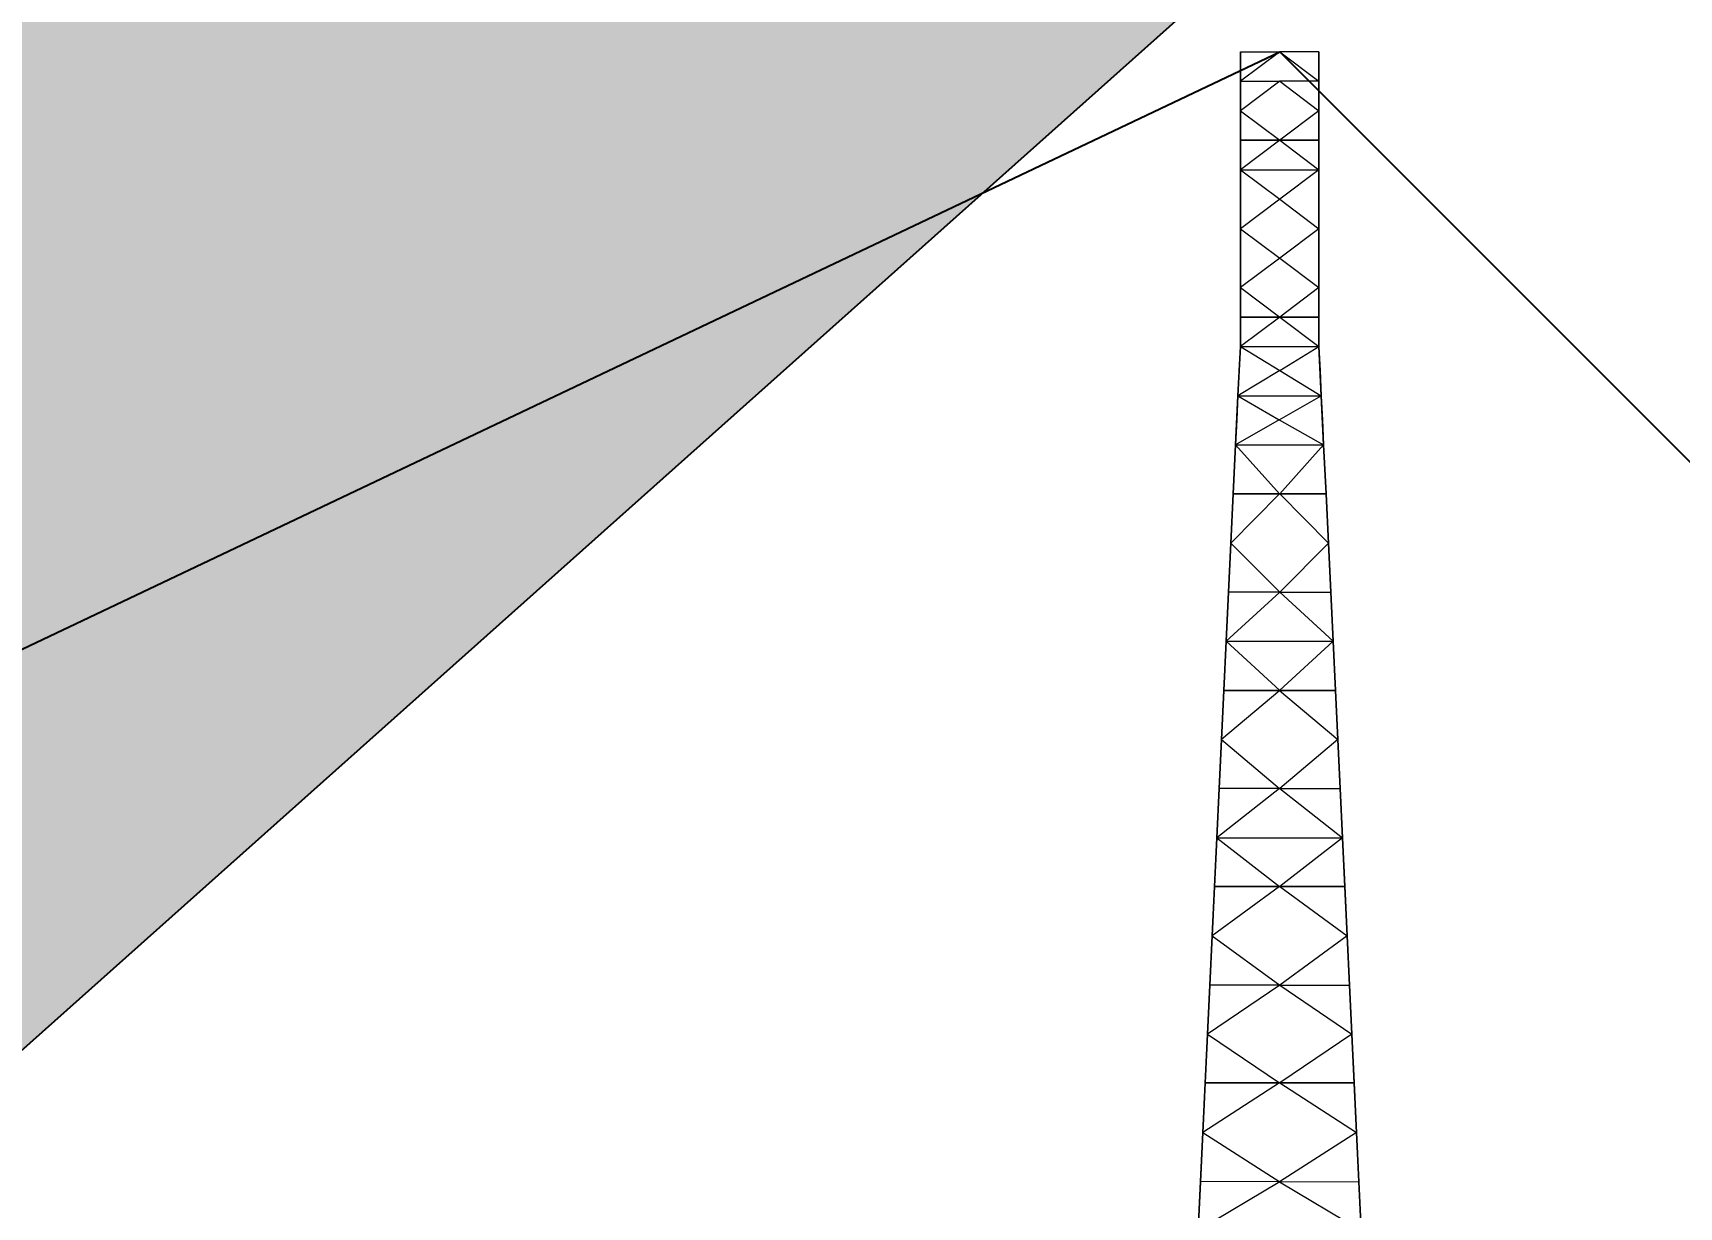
# Model space of a CAD drawing. Header units: millimetres. Extents: x 674 to 5889, y -153 to 3954.
# Drawn here: x 3334.95 to 3378.36, y 698 to 728.97 of the extents above; entities that cross this region are included whole.
import ezdxf

# ---------------------------------------------------------------- set-up
doc = ezdxf.new("R2010")
doc.units = ezdxf.units.MM
doc.layers.add('Dimensions', color=7, linetype='Continuous')
doc.layers.add('Ropes', color=3, linetype='Continuous')
doc.layers.add('Effective Aperture Area', color=2, linetype='Continuous', transparency=0.75)
doc.layers.add('Effective Aperture2', color=2, linetype='Continuous', transparency=0.9)
doc.layers.add('Towers', color=1, linetype='Continuous', lineweight=0)
doc.styles.get("Standard").update_dxf_attribs({"font": 'arial.ttf'})
doc.dimstyles.new('ISO-25', dxfattribs={"dimtxt": 2.5, "dimasz": 2.5, "dimexe": 1.25, "dimexo": 0.625, "dimtad": 1, "dimtxsty": 'Standard', "dimcen": 2.5, "dimadec": 0, "dimazin": 0, "dimtfac": 1, "dimtmove": 0, "dimatfit": 3, "dimfxl": 1, "dimarcsym": 0})

# ---------------------------------------------------------------- blocks, each defined once
blk = doc.blocks.new('_ArchTick')
at = {"color": 0, "linetype": 'ByBlock', "const_width": 0.15}
blk.add_lwpolyline([(-0.5, -0.5), (0.5, 0.5)], dxfattribs=at)
blk = doc.blocks.new('*D60')
at = {"color": 0, "lineweight": -2, "transparency": 16777216}
blk.add_line((2829.274, -144.563), (2959.274, -144.563), dxfattribs=at)
at = {"layer": 'Defpoints', "color": 0, "transparency": 16777216}
for p in [(5528.478, 3774.077), (5768.478, 3774.077), (5768.478, 3752.482), (2829.274, -118.354), (2959.274, -118.354), (2959.274, -144.563)]:
    blk.add_point(p, dxfattribs=at)
at = {"layer": 'Dimensions', "color": 0, "lineweight": -2, "transparency": 16777216}
blk.add_line((5528.478, 3752.482), (5768.478, 3752.482), dxfattribs=at)
at = {"color": 0, "lineweight": -2, "transparency": 16777216, "xscale": 15, "yscale": 15, "zscale": 15, "rotation": 180}
blk.add_blockref('_ArchTick', (2829.274, -144.563), dxfattribs=at)
at = {"color": 0, "lineweight": -2, "transparency": 16777216, "xscale": 15, "yscale": 15, "zscale": 15}
blk.add_blockref('_ArchTick', (2959.274, -144.563), dxfattribs=at)
at = {"layer": 'Dimensions', "color": 0, "lineweight": -2, "transparency": 16777216, "xscale": 2.5, "yscale": 2.5, "zscale": 2.5, "rotation": 180}
blk.add_blockref('_ArchTick', (5528.478, 3752.482), dxfattribs=at)
at = {"layer": 'Dimensions', "color": 0, "lineweight": -2, "transparency": 16777216, "xscale": 2.5, "yscale": 2.5, "zscale": 2.5}
blk.add_blockref('_ArchTick', (5768.478, 3752.482), dxfattribs=at)
at = {"color": 0, "transparency": 16777216, "insert": (2894.274, -136.274), "char_height": 15, "attachment_point": 5}
blk.add_mtext('130', dxfattribs=at)
at = {"layer": 'Dimensions', "color": 0, "transparency": 16777216, "insert": (5648.478, 3755.404), "char_height": 4.5, "attachment_point": 5}
blk.add_mtext('240m', dxfattribs=at)
blk = doc.blocks.new('*D58')
at = {"color": 0, "lineweight": -2, "transparency": 16777216}
blk.add_line((2393.626, -144.563), (2483.626, -144.563), dxfattribs=at)
at = {"layer": 'Defpoints', "color": 0, "transparency": 16777216}
for p in [(5603.478, 3819.077), (5583.397, 3774.077), (5603.478, 3774.077), (2393.626, -80.976), (2483.626, -80.976), (2483.626, -144.563)]:
    blk.add_point(p, dxfattribs=at)
at = {"layer": 'Dimensions', "color": 0, "lineweight": -2, "transparency": 16777216}
blk.add_line((5583.397, 3819.077), (5583.397, 3774.077), dxfattribs=at)
at = {"color": 0, "lineweight": -2, "transparency": 16777216, "xscale": 15, "yscale": 15, "zscale": 15, "rotation": 180}
blk.add_blockref('_ArchTick', (2393.626, -144.563), dxfattribs=at)
at = {"color": 0, "lineweight": -2, "transparency": 16777216, "xscale": 15, "yscale": 15, "zscale": 15}
blk.add_blockref('_ArchTick', (2483.626, -144.563), dxfattribs=at)
at = {"layer": 'Dimensions', "color": 0, "lineweight": -2, "transparency": 16777216, "xscale": 2.5, "yscale": 2.5, "zscale": 2.5}
for p, rotation in [((5583.397, 3819.077), 90), ((5583.397, 3774.077), 270)]:
    blk.add_blockref('_ArchTick', p, dxfattribs=dict(at, rotation=rotation))
at = {"color": 0, "transparency": 16777216, "insert": (2438.626, -136.279), "char_height": 15, "attachment_point": 5}
blk.add_mtext('90', dxfattribs=at)
at = {"layer": 'Dimensions', "color": 0, "transparency": 16777216, "insert": (5580.484, 3796.577), "char_height": 4.5, "attachment_point": 5, "rotation": 90}
blk.add_mtext('45m', dxfattribs=at)
blk = doc.blocks.new('*D62')
at = {"color": 0, "lineweight": -2, "transparency": 16777216}
blk.add_line((2577.797, -35.976), (2577.797, -85.976), dxfattribs=at)
at = {"layer": 'Defpoints', "color": 0, "transparency": 16777216}
for p in [(5529.806, 3893.742), (5528.478, 3889.077), (5643.378, 3856.377), (2597.989, -35.976), (2577.797, -85.976), (2597.989, -85.976)]:
    blk.add_point(p, dxfattribs=at)
at = {"layer": 'Dimensions', "color": 0, "lineweight": -2, "transparency": 16777216}
blk.add_line((5644.706, 3861.042), (5529.806, 3893.742), dxfattribs=at)
at = {"color": 0, "lineweight": -2, "transparency": 16777216, "xscale": 15, "yscale": 15, "zscale": 15}
for p, rotation in [((2577.797, -35.976), 90), ((2577.797, -85.976), 270)]:
    blk.add_blockref('_ArchTick', p, dxfattribs=dict(at, rotation=rotation))
at = {"layer": 'Dimensions', "color": 0, "lineweight": -2, "transparency": 16777216, "xscale": 2.5, "yscale": 2.5, "zscale": 2.5}
for p, rotation in [((5529.806, 3893.742), 164.113896019455), ((5644.706, 3861.042), 344.113896019455)]:
    blk.add_blockref('_ArchTick', p, dxfattribs=dict(at, rotation=rotation))
at = {"color": 0, "transparency": 16777216, "insert": (2569.514, -60.976), "char_height": 15, "attachment_point": 5, "rotation": 90}
blk.add_mtext('50', dxfattribs=at)
at = {"layer": 'Dimensions', "color": 0, "transparency": 16777216, "insert": (5588.056, 3880.203), "char_height": 4.5, "attachment_point": 5, "rotation": 344.1139}
blk.add_mtext('119.5m', dxfattribs=at)
blk = doc.blocks.new('*D63')
at = {"color": 0, "lineweight": -2, "transparency": 16777216}
blk.add_line((2809.512, -31.439), (2809.512, -86.439), dxfattribs=at)
at = {"layer": 'Defpoints', "color": 0, "transparency": 16777216}
for p in [(5643.378, 3866.577), (5527.736, 3834.542), (5528.478, 3832.07), (2829.274, -31.439), (2809.512, -86.439), (2829.274, -86.439)]:
    blk.add_point(p, dxfattribs=at)
at = {"layer": 'Dimensions', "color": 0, "lineweight": -2, "transparency": 16777216}
blk.add_line((5642.636, 3869.049), (5527.736, 3834.542), dxfattribs=at)
at = {"color": 0, "lineweight": -2, "transparency": 16777216, "xscale": 15, "yscale": 15, "zscale": 15}
for p, rotation in [((2809.512, -31.439), 90), ((2809.512, -86.439), 270)]:
    blk.add_blockref('_ArchTick', p, dxfattribs=dict(at, rotation=rotation))
at = {"layer": 'Dimensions', "color": 0, "lineweight": -2, "transparency": 16777216, "xscale": 2.5, "yscale": 2.5, "zscale": 2.5}
for p, rotation in [((5642.636, 3869.049), 16.71614301521846), ((5527.736, 3834.542), 196.7161430152185)]:
    blk.add_blockref('_ArchTick', p, dxfattribs=dict(at, rotation=rotation))
at = {"color": 0, "transparency": 16777216, "insert": (2801.259, -58.939), "char_height": 15, "attachment_point": 5, "rotation": 90}
blk.add_mtext('55', dxfattribs=at)
at = {"layer": 'Dimensions', "color": 0, "transparency": 16777216, "insert": (5584.345, 3854.594), "char_height": 4.5, "attachment_point": 5, "rotation": 16.7161}
blk.add_mtext('120m', dxfattribs=at)
blk = doc.blocks.new('*D59')
at = {"color": 0, "lineweight": -2, "transparency": 16777216}
blk.add_line((2597.989, -144.563), (2697.989, -144.563), dxfattribs=at)
at = {"layer": 'Defpoints', "color": 0, "transparency": 16777216}
for p in [(5623.478, 3781.175), (5673.478, 3781.175), (5673.478, 3764.268), (2597.989, -85.976), (2697.989, -85.976), (2697.989, -144.563)]:
    blk.add_point(p, dxfattribs=at)
at = {"layer": 'Dimensions', "color": 0, "lineweight": -2, "transparency": 16777216}
blk.add_line((5623.478, 3764.268), (5673.478, 3764.268), dxfattribs=at)
at = {"color": 0, "lineweight": -2, "transparency": 16777216, "xscale": 15, "yscale": 15, "zscale": 15, "rotation": 180}
blk.add_blockref('_ArchTick', (2597.989, -144.563), dxfattribs=at)
at = {"color": 0, "lineweight": -2, "transparency": 16777216, "xscale": 15, "yscale": 15, "zscale": 15}
blk.add_blockref('_ArchTick', (2697.989, -144.563), dxfattribs=at)
at = {"layer": 'Dimensions', "color": 0, "lineweight": -2, "transparency": 16777216, "xscale": 2.5, "yscale": 2.5, "zscale": 2.5, "rotation": 180}
blk.add_blockref('_ArchTick', (5623.478, 3764.268), dxfattribs=at)
at = {"layer": 'Dimensions', "color": 0, "lineweight": -2, "transparency": 16777216, "xscale": 2.5, "yscale": 2.5, "zscale": 2.5}
blk.add_blockref('_ArchTick', (5673.478, 3764.268), dxfattribs=at)
at = {"color": 0, "transparency": 16777216, "insert": (2647.989, -136.279), "char_height": 15, "attachment_point": 5}
blk.add_mtext('100', dxfattribs=at)
at = {"layer": 'Dimensions', "color": 0, "transparency": 16777216, "insert": (5648.478, 3767.191), "char_height": 4.5, "attachment_point": 5}
blk.add_mtext('50m', dxfattribs=at)
blk = doc.blocks.new('*D66')
at = {"color": 0, "lineweight": -2, "transparency": 16777216}
blk.add_line((3325.223, 34.024), (3325.223, -80.976), dxfattribs=at)
at = {"layer": 'Defpoints', "color": 0, "transparency": 16777216}
for p in [(5653.578, 3874.37), (5643.378, 3866.577), (5653.578, 3866.577), (3346.627, 34.024), (3325.223, -80.976), (3346.627, -80.976)]:
    blk.add_point(p, dxfattribs=at)
at = {"layer": 'Dimensions', "color": 0, "lineweight": -2, "transparency": 16777216}
for p, q in [((5643.378, 3874.37), (5653.578, 3874.37)), ((5653.578, 3874.37), (5673.71, 3874.37))]:
    blk.add_line(p, q, dxfattribs=at)
at = {"color": 0, "lineweight": -2, "transparency": 16777216, "xscale": 5, "yscale": 5, "zscale": 5}
for p, rotation in [((3325.223, 34.024), 90), ((3325.223, -80.976), 270)]:
    blk.add_blockref('_ArchTick', p, dxfattribs=dict(at, rotation=rotation))
at = {"layer": 'Dimensions', "color": 0, "lineweight": -2, "transparency": 16777216, "xscale": 2.5, "yscale": 2.5, "zscale": 2.5, "rotation": 180}
blk.add_blockref('_ArchTick', (5643.378, 3874.37), dxfattribs=at)
at = {"layer": 'Dimensions', "color": 0, "lineweight": -2, "transparency": 16777216, "xscale": 2.5, "yscale": 2.5, "zscale": 2.5}
blk.add_blockref('_ArchTick', (5653.578, 3874.37), dxfattribs=at)
at = {"color": 0, "transparency": 16777216, "insert": (3316.939, -23.476), "char_height": 15, "attachment_point": 5, "rotation": 90}
blk.add_mtext('115', dxfattribs=at)
at = {"layer": 'Dimensions', "color": 0, "transparency": 16777216, "insert": (5664.894, 3877.293), "char_height": 4.5, "attachment_point": 5}
blk.add_mtext('10.2m', dxfattribs=at)
blk = doc.blocks.new('*D61')
at = {"color": 0, "lineweight": -2, "transparency": 16777216}
blk.add_line((2373.545, -35.976), (2373.545, -80.976), dxfattribs=at)
at = {"layer": 'Defpoints', "color": 0, "transparency": 16777216}
for p in [(5648.478, 3856.377), (5645.288, 3779.077), (5648.478, 3779.077), (2393.626, -35.976), (2373.545, -80.976), (2393.626, -80.976)]:
    blk.add_point(p, dxfattribs=at)
at = {"layer": 'Dimensions', "color": 0, "lineweight": -2, "transparency": 16777216}
blk.add_line((5645.288, 3856.377), (5645.288, 3779.077), dxfattribs=at)
at = {"color": 0, "lineweight": -2, "transparency": 16777216, "xscale": 15, "yscale": 15, "zscale": 15}
for p, rotation in [((2373.545, -35.976), 90), ((2373.545, -80.976), 270)]:
    blk.add_blockref('_ArchTick', p, dxfattribs=dict(at, rotation=rotation))
at = {"layer": 'Dimensions', "color": 0, "lineweight": -2, "transparency": 16777216, "xscale": 2.5, "yscale": 2.5, "zscale": 2.5}
for p, rotation in [((5645.288, 3856.377), 90), ((5645.288, 3779.077), 270)]:
    blk.add_blockref('_ArchTick', p, dxfattribs=dict(at, rotation=rotation))
at = {"color": 0, "transparency": 16777216, "insert": (2365.292, -58.476), "char_height": 15, "attachment_point": 5, "rotation": 90}
blk.add_mtext('45', dxfattribs=at)
at = {"layer": 'Dimensions', "color": 0, "transparency": 16777216, "insert": (5642.364, 3817.906), "char_height": 4.5, "attachment_point": 5, "rotation": 90}
blk.add_mtext('77.3m', dxfattribs=at)

msp = doc.modelspace()

# ---------------------------------------------------------------- hatches: boundary and pattern name
at = {"layer": 'Effective Aperture2'}
h = msp.add_hatch(color=256, dxfattribs=at)
h.dxf.hatch_style = 1
h.paths.add_polyline_path([(3281.93, 688.556), (3275.319, 695.168), (3261.76, 698.229), (3242.221, 694.325), (3208.072, 656.064, 0.08392), (3243.427, 620.708)])
h.paths.add_polyline_path([(3282.531, 702.38), (3261.76, 698.229), (3275.319, 695.168)], flags=17)
h.paths.add_polyline_path([(3248.399, 701.246), (3242.221, 694.325), (3261.76, 698.229)])
h.paths.add_polyline_path([(3359.999, 724.753), (3372.776, 736.157), (3323.52, 785.412), (3248.399, 701.246), (3261.76, 698.229), (3282.531, 702.38), (3289.744, 695.168), (3294.607, 693.692)])
h.paths.add_polyline_path([(3359.999, 724.753), (3294.607, 693.692), (3317.434, 686.762)])
h.paths.add_polyline_path([(3289.744, 695.168), (3282.531, 687.955), (3294.607, 693.692)])
h.paths.add_polyline_path([(3317.434, 686.762), (3294.607, 693.692), (3282.531, 687.955), (3281.93, 688.556), (3243.427, 620.708)])

# ---------------------------------------------------------------- linework, layer by layer
at = {"layer": 'Effective Aperture Area'}
msp.add_line((3243.427, 620.708), (3372.776, 736.157), dxfattribs=at)
at = {"layer": 'Ropes'}
for p, q in [((3282.531, 687.955), (3367.826, 728.47)), ((3367.826, 728.47), (3482.826, 613.47))]:
    msp.add_line(p, q, dxfattribs=at)
at = {"layer": 'Towers'}
for p, q in [((3367.826, 728.47), (3366.789, 727.693)), ((3366.789, 728.47), (3367.826, 728.47)), ((3367.826, 728.47), (3366.789, 727.693)), ((3366.789, 728.47), (3367.826, 728.47)), ((3366.789, 728.47), (3366.789, 727.693)), ((3366.789, 727.693), (3366.789, 728.47)), ((3366.789, 728.47), (3366.789, 727.693)), ((3366.789, 727.693), (3366.789, 728.47)), ((3367.826, 728.47), (3368.862, 727.693)), ((3368.862, 728.47), (3367.826, 728.47)), ((3367.826, 728.47), (3368.862, 727.693)), ((3368.862, 728.47), (3367.826, 728.47)), ((3368.862, 728.47), (3368.862, 727.693)), ((3368.862, 727.693), (3368.862, 728.47)), ((3368.862, 728.47), (3368.862, 727.693)), ((3368.862, 727.693), (3368.862, 728.47)), ((3367.826, 727.693), (3366.789, 726.916)), ((3366.789, 727.693), (3367.826, 727.693)), ((3367.826, 727.693), (3366.789, 726.916)), ((3366.789, 727.693), (3367.826, 727.693)), ((3366.789, 727.693), (3366.789, 726.916)), ((3366.789, 726.916), (3366.789, 727.693)), ((3366.789, 727.693), (3366.789, 726.916)), ((3366.789, 726.916), (3366.789, 727.693)), ((3367.826, 727.693), (3368.862, 726.916)), ((3368.862, 727.693), (3367.826, 727.693)), ((3367.826, 727.693), (3368.862, 726.916)), ((3368.862, 727.693), (3367.826, 727.693)), ((3368.862, 727.693), (3368.862, 726.916)), ((3368.862, 726.916), (3368.862, 727.693)), ((3368.862, 727.693), (3368.862, 726.916)), ((3368.862, 726.916), (3368.862, 727.693)), ((3366.789, 726.916), (3367.826, 726.138)), ((3366.789, 726.916), (3367.826, 726.138)), ((3366.789, 726.916), (3366.789, 726.138)), ((3366.789, 726.138), (3366.789, 726.916)), ((3366.789, 726.916), (3366.789, 726.138)), ((3366.789, 726.138), (3366.789, 726.916)), ((3368.862, 726.916), (3367.826, 726.138)), ((3368.862, 726.916), (3367.826, 726.138)), ((3368.862, 726.916), (3368.862, 726.138)), ((3368.862, 726.138), (3368.862, 726.916)), ((3368.862, 726.916), (3368.862, 726.138)), ((3368.862, 726.138), (3368.862, 726.916)), ((3367.826, 726.138), (3366.789, 726.138)), ((3366.789, 726.138), (3367.826, 726.138)), ((3366.789, 726.138), (3367.826, 726.138)), ((3367.826, 726.138), (3366.789, 725.361)), ((3366.789, 726.138), (3367.826, 726.138)), ((3367.826, 726.138), (3366.789, 725.361)), ((3366.789, 726.138), (3366.789, 725.361)), ((3366.789, 725.361), (3366.789, 726.138)), ((3366.789, 726.138), (3366.789, 725.361)), ((3366.789, 725.361), (3366.789, 726.138)), ((3368.862, 726.138), (3367.826, 726.138)), ((3367.826, 726.138), (3368.862, 726.138)), ((3367.826, 726.138), (3368.862, 726.138)), ((3367.826, 726.138), (3368.862, 725.361)), ((3367.826, 726.138), (3368.862, 726.138)), ((3367.826, 726.138), (3368.862, 725.361)), ((3368.862, 726.138), (3368.862, 725.361)), ((3368.862, 725.361), (3368.862, 726.138)), ((3368.862, 726.138), (3368.862, 725.361)), ((3368.862, 725.361), (3368.862, 726.138)), ((3366.789, 725.361), (3368.862, 725.361)), ((3366.789, 725.361), (3367.826, 724.584)), ((3366.789, 725.361), (3368.862, 725.361)), ((3366.789, 725.361), (3367.826, 724.584)), ((3366.789, 725.361), (3366.789, 724.584)), ((3366.789, 723.806), (3366.789, 725.361)), ((3366.789, 725.361), (3366.789, 724.584)), ((3366.789, 723.806), (3366.789, 725.361)), ((3368.862, 725.361), (3367.826, 724.584)), ((3368.862, 725.361), (3367.826, 724.584)), ((3368.862, 725.361), (3368.862, 724.584)), ((3368.862, 723.806), (3368.862, 725.361)), ((3368.862, 725.361), (3368.862, 724.584)), ((3368.862, 723.806), (3368.862, 725.361)), ((3367.826, 724.584), (3366.789, 723.806)), ((3367.826, 724.584), (3366.789, 723.806)), ((3366.789, 724.584), (3366.789, 723.806)), ((3366.789, 724.584), (3366.789, 723.806)), ((3367.826, 724.584), (3368.862, 723.806)), ((3367.826, 724.584), (3368.862, 723.806)), ((3368.862, 724.584), (3368.862, 723.806)), ((3368.862, 724.584), (3368.862, 723.806)), ((3366.789, 723.806), (3367.826, 723.029)), ((3366.789, 723.806), (3367.826, 723.029)), ((3366.789, 723.806), (3366.789, 723.029)), ((3366.789, 722.252), (3366.789, 723.806)), ((3366.789, 723.806), (3366.789, 723.029)), ((3366.789, 722.252), (3366.789, 723.806)), ((3368.862, 723.806), (3367.826, 723.029)), ((3368.862, 723.806), (3367.826, 723.029)), ((3368.862, 723.806), (3368.862, 723.029)), ((3368.862, 722.252), (3368.862, 723.806)), ((3368.862, 723.806), (3368.862, 723.029)), ((3368.862, 722.252), (3368.862, 723.806)), ((3367.826, 723.029), (3366.789, 722.252)), ((3367.826, 723.029), (3366.789, 722.252)), ((3366.789, 723.029), (3366.789, 722.252)), ((3366.789, 723.029), (3366.789, 722.252)), ((3367.826, 723.029), (3368.862, 722.252)), ((3367.826, 723.029), (3368.862, 722.252)), ((3368.862, 723.029), (3368.862, 722.252)), ((3368.862, 723.029), (3368.862, 722.252)), ((3366.789, 722.252), (3367.826, 721.474)), ((3366.789, 722.252), (3367.826, 721.474)), ((3366.789, 722.252), (3366.789, 721.474)), ((3366.789, 721.474), (3366.789, 722.252)), ((3366.789, 722.252), (3366.789, 721.474)), ((3366.789, 721.474), (3366.789, 722.252)), ((3368.862, 722.252), (3367.826, 721.474)), ((3368.862, 722.252), (3367.826, 721.474)), ((3368.862, 722.252), (3368.862, 721.474)), ((3368.862, 721.474), (3368.862, 722.252)), ((3368.862, 722.252), (3368.862, 721.474)), ((3368.862, 721.474), (3368.862, 722.252)), ((3367.826, 721.474), (3366.789, 721.474)), ((3366.789, 721.474), (3367.826, 721.474)), ((3367.826, 721.474), (3366.789, 720.697)), ((3367.826, 721.474), (3366.789, 721.474)), ((3367.826, 721.474), (3366.789, 720.697)), ((3367.826, 721.474), (3366.789, 721.474)), ((3366.789, 721.474), (3366.789, 720.697)), ((3366.789, 720.697), (3366.789, 721.474)), ((3366.789, 721.474), (3366.789, 720.697)), ((3366.789, 720.697), (3366.789, 721.474)), ((3368.862, 721.474), (3367.826, 721.474)), ((3367.826, 721.474), (3368.862, 721.474)), ((3367.826, 721.474), (3368.862, 720.697)), ((3367.826, 721.474), (3368.862, 721.474)), ((3367.826, 721.474), (3368.862, 720.697)), ((3367.826, 721.474), (3368.862, 721.474)), ((3368.862, 721.474), (3368.862, 720.697)), ((3368.862, 720.697), (3368.862, 721.474)), ((3368.862, 721.474), (3368.862, 720.697)), ((3368.862, 720.697), (3368.862, 721.474)), ((3366.727, 719.401), (3366.789, 720.697)), ((3366.727, 719.401), (3366.789, 720.697)), ((3366.759, 720.069), (3366.789, 720.697)), ((3366.789, 720.697), (3366.759, 720.069)), ((3366.789, 720.697), (3368.862, 720.697)), ((3366.789, 720.697), (3367.827, 720.069)), ((3366.789, 720.697), (3368.862, 720.697)), ((3366.789, 720.697), (3367.827, 720.069)), ((3367.827, 720.069), (3368.862, 720.697)), ((3367.827, 720.069), (3368.862, 720.697)), ((3368.892, 720.069), (3368.862, 720.697)), ((3368.924, 719.401), (3368.862, 720.697)), ((3368.862, 720.697), (3368.892, 720.069)), ((3368.924, 719.401), (3368.862, 720.697)), ((3367.827, 720.069), (3366.727, 719.401)), ((3367.827, 720.069), (3366.727, 719.401)), ((3366.759, 720.069), (3366.727, 719.401)), ((3366.759, 720.069), (3366.727, 719.401)), ((3367.827, 720.069), (3368.924, 719.401)), ((3367.827, 720.069), (3368.924, 719.401)), ((3368.892, 720.069), (3368.924, 719.401)), ((3368.892, 720.069), (3368.924, 719.401)), ((3366.665, 718.106), (3366.727, 719.401)), ((3366.665, 718.106), (3366.727, 719.401)), ((3366.697, 718.768), (3366.727, 719.401)), ((3366.727, 719.401), (3366.697, 718.768)), ((3366.727, 719.401), (3368.924, 719.401)), ((3366.727, 719.401), (3367.816, 718.768)), ((3366.727, 719.401), (3368.924, 719.401)), ((3366.727, 719.401), (3367.816, 718.768)), ((3367.816, 718.768), (3368.924, 719.401)), ((3367.816, 718.768), (3368.924, 719.401)), ((3368.954, 718.768), (3368.924, 719.401)), ((3368.986, 718.106), (3368.924, 719.401)), ((3368.924, 719.401), (3368.954, 718.768)), ((3368.986, 718.106), (3368.924, 719.401)), ((3367.816, 718.768), (3366.665, 718.106)), ((3367.816, 718.768), (3366.665, 718.106)), ((3366.697, 718.768), (3366.665, 718.106)), ((3366.697, 718.768), (3366.665, 718.106)), ((3367.816, 718.768), (3368.986, 718.106)), ((3367.816, 718.768), (3368.986, 718.106)), ((3368.954, 718.768), (3368.986, 718.106)), ((3368.954, 718.768), (3368.986, 718.106)), ((3366.665, 718.106), (3366.603, 716.813)), ((3366.603, 716.81), (3366.665, 718.106)), ((3366.665, 718.106), (3366.603, 716.813)), ((3366.603, 716.81), (3366.665, 718.106)), ((3366.665, 718.106), (3368.986, 718.106)), ((3366.665, 718.106), (3367.825, 716.813)), ((3366.665, 718.106), (3368.986, 718.106)), ((3366.665, 718.106), (3367.825, 716.813)), ((3368.986, 718.106), (3367.826, 716.813)), ((3368.986, 718.106), (3367.826, 716.813)), ((3368.986, 718.106), (3369.048, 716.813)), ((3369.048, 716.81), (3368.986, 718.106)), ((3368.986, 718.106), (3369.048, 716.813)), ((3369.048, 716.81), (3368.986, 718.106)), ((3367.825, 716.813), (3366.541, 715.514)), ((3367.825, 716.813), (3366.541, 715.514)), ((3366.603, 716.813), (3366.541, 715.514)), ((3366.603, 716.813), (3366.541, 715.514)), ((3366.541, 715.514), (3366.603, 716.81)), ((3366.541, 715.514), (3366.603, 716.81)), ((3367.826, 716.813), (3366.603, 716.813)), ((3366.603, 716.813), (3367.826, 716.813)), ((3367.825, 716.813), (3366.603, 716.81)), ((3367.825, 716.813), (3366.603, 716.81)), ((3366.603, 716.813), (3366.603, 716.81)), ((3366.603, 716.813), (3366.603, 716.81)), ((3369.048, 716.813), (3367.826, 716.813)), ((3367.826, 716.813), (3369.048, 716.813)), ((3367.826, 716.813), (3369.048, 716.81)), ((3367.826, 716.813), (3369.11, 715.514)), ((3367.826, 716.813), (3369.048, 716.81)), ((3367.826, 716.813), (3369.11, 715.514)), ((3369.048, 716.813), (3369.048, 716.81)), ((3369.048, 716.813), (3369.11, 715.514)), ((3369.048, 716.813), (3369.048, 716.81)), ((3369.048, 716.813), (3369.11, 715.514)), ((3369.11, 715.514), (3369.048, 716.81)), ((3369.11, 715.514), (3369.048, 716.81)), ((3366.541, 715.514), (3366.479, 714.219)), ((3366.479, 714.219), (3366.541, 715.514)), ((3366.541, 715.514), (3366.479, 714.219)), ((3366.479, 714.219), (3366.541, 715.514)), ((3366.541, 715.514), (3367.826, 714.219)), ((3366.541, 715.514), (3367.826, 714.219)), ((3369.11, 715.514), (3367.826, 714.219)), ((3369.11, 715.514), (3367.826, 714.219)), ((3369.11, 715.514), (3369.172, 714.219)), ((3369.172, 714.219), (3369.11, 715.514)), ((3369.11, 715.514), (3369.172, 714.219)), ((3369.172, 714.219), (3369.11, 715.514)), ((3367.826, 714.219), (3366.417, 712.923)), ((3367.826, 714.219), (3366.417, 712.923)), ((3366.479, 714.219), (3366.417, 712.923)), ((3366.417, 712.923), (3366.479, 714.219)), ((3366.479, 714.219), (3366.417, 712.923)), ((3366.417, 712.923), (3366.479, 714.219)), ((3367.826, 714.219), (3366.479, 714.219)), ((3367.826, 714.219), (3366.479, 714.219)), ((3366.479, 714.219), (3366.479, 714.219)), ((3366.479, 714.219), (3366.479, 714.219)), ((3367.826, 714.219), (3369.172, 714.219)), ((3367.826, 714.219), (3369.234, 712.923)), ((3367.826, 714.219), (3369.172, 714.219)), ((3367.826, 714.219), (3369.234, 712.923)), ((3369.172, 714.219), (3369.172, 714.219)), ((3369.172, 714.219), (3369.234, 712.923)), ((3369.234, 712.923), (3369.172, 714.219)), ((3369.172, 714.219), (3369.172, 714.219)), ((3369.172, 714.219), (3369.234, 712.923)), ((3369.234, 712.923), (3369.172, 714.219)), ((3366.417, 712.923), (3366.355, 711.625)), ((3366.355, 711.628), (3366.417, 712.923)), ((3366.417, 712.923), (3366.355, 711.625)), ((3366.355, 711.628), (3366.417, 712.923)), ((3366.417, 712.923), (3369.234, 712.923)), ((3366.417, 712.923), (3367.826, 711.625)), ((3366.417, 712.923), (3369.234, 712.923)), ((3366.417, 712.923), (3367.826, 711.625)), ((3369.234, 712.923), (3367.825, 711.625)), ((3369.234, 712.923), (3367.825, 711.625)), ((3369.234, 712.923), (3369.296, 711.625)), ((3369.296, 711.628), (3369.234, 712.923)), ((3369.234, 712.923), (3369.296, 711.625)), ((3369.296, 711.628), (3369.234, 712.923)), ((3366.293, 710.332), (3366.355, 711.628)), ((3366.293, 710.332), (3366.355, 711.628)), ((3367.826, 711.625), (3366.293, 710.332)), ((3367.826, 711.625), (3366.293, 710.332)), ((3366.355, 711.625), (3366.293, 710.332)), ((3366.355, 711.625), (3366.293, 710.332)), ((3367.826, 711.625), (3366.355, 711.628)), ((3367.826, 711.625), (3366.355, 711.628)), ((3366.355, 711.625), (3366.355, 711.628)), ((3366.355, 711.625), (3366.355, 711.628)), ((3367.826, 711.625), (3366.355, 711.625)), ((3366.355, 711.625), (3367.826, 711.625)), ((3367.825, 711.625), (3369.296, 711.628)), ((3367.825, 711.625), (3369.296, 711.628)), ((3367.825, 711.625), (3369.358, 710.332)), ((3367.825, 711.625), (3369.358, 710.332)), ((3369.296, 711.625), (3367.826, 711.625)), ((3367.826, 711.625), (3369.296, 711.625)), ((3369.296, 711.625), (3369.296, 711.628)), ((3369.358, 710.332), (3369.296, 711.628)), ((3369.296, 711.625), (3369.296, 711.628)), ((3369.358, 710.332), (3369.296, 711.628)), ((3369.296, 711.625), (3369.358, 710.332)), ((3369.296, 711.625), (3369.358, 710.332)), ((3366.231, 709.036), (3366.293, 710.332)), ((3366.231, 709.036), (3366.293, 710.332)), ((3366.293, 710.332), (3366.232, 709.039)), ((3366.293, 710.332), (3366.232, 709.039)), ((3366.293, 710.332), (3367.825, 709.039)), ((3366.293, 710.332), (3367.825, 709.039)), ((3369.358, 710.332), (3367.826, 709.039)), ((3369.358, 710.332), (3367.826, 709.039)), ((3369.358, 710.332), (3369.42, 709.039)), ((3369.42, 709.036), (3369.358, 710.332)), ((3369.358, 710.332), (3369.42, 709.039)), ((3369.42, 709.036), (3369.358, 710.332)), ((3367.825, 709.039), (3366.169, 707.741)), ((3367.825, 709.039), (3366.169, 707.741)), ((3366.232, 709.039), (3366.169, 707.741)), ((3366.232, 709.039), (3366.169, 707.741)), ((3366.169, 707.741), (3366.231, 709.036)), ((3366.169, 707.741), (3366.231, 709.036)), ((3367.825, 709.039), (3366.231, 709.036)), ((3367.825, 709.039), (3366.231, 709.036)), ((3366.232, 709.039), (3366.231, 709.036)), ((3366.232, 709.039), (3366.231, 709.036)), ((3367.826, 709.039), (3369.42, 709.036)), ((3367.826, 709.039), (3369.482, 707.741)), ((3367.826, 709.039), (3369.42, 709.036)), ((3367.826, 709.039), (3369.482, 707.741)), ((3369.42, 709.039), (3369.42, 709.036)), ((3369.42, 709.039), (3369.482, 707.741)), ((3369.42, 709.039), (3369.42, 709.036)), ((3369.42, 709.039), (3369.482, 707.741)), ((3369.482, 707.741), (3369.42, 709.036)), ((3369.482, 707.741), (3369.42, 709.036)), ((3366.169, 707.741), (3366.108, 706.456)), ((3366.108, 706.445), (3366.169, 707.741)), ((3366.169, 707.741), (3366.108, 706.456)), ((3366.108, 706.445), (3366.169, 707.741)), ((3366.169, 707.741), (3369.482, 707.741)), ((3366.169, 707.741), (3367.825, 706.456)), ((3366.169, 707.741), (3369.482, 707.741)), ((3366.169, 707.741), (3367.825, 706.456)), ((3369.482, 707.741), (3367.826, 706.456)), ((3369.482, 707.741), (3367.826, 706.456)), ((3369.482, 707.741), (3369.543, 706.456)), ((3369.544, 706.445), (3369.482, 707.741)), ((3369.482, 707.741), (3369.543, 706.456)), ((3369.544, 706.445), (3369.482, 707.741)), ((3367.825, 706.456), (3366.046, 705.149)), ((3367.825, 706.456), (3366.046, 705.149)), ((3366.108, 706.456), (3366.046, 705.149)), ((3366.108, 706.456), (3366.046, 705.149)), ((3366.046, 705.149), (3366.108, 706.445)), ((3366.046, 705.149), (3366.108, 706.445)), ((3367.826, 706.456), (3366.108, 706.456)), ((3366.108, 706.456), (3367.825, 706.456)), ((3367.825, 706.456), (3366.108, 706.445)), ((3367.825, 706.456), (3366.108, 706.445)), ((3366.108, 706.456), (3366.108, 706.445)), ((3366.108, 706.456), (3366.108, 706.445)), ((3367.825, 706.456), (3369.543, 706.456)), ((3369.543, 706.456), (3367.826, 706.456)), ((3367.826, 706.456), (3369.544, 706.445)), ((3367.826, 706.456), (3369.606, 705.149)), ((3367.826, 706.456), (3369.544, 706.445)), ((3367.826, 706.456), (3369.606, 705.149)), ((3369.543, 706.456), (3369.544, 706.445)), ((3369.543, 706.456), (3369.606, 705.149)), ((3369.543, 706.456), (3369.544, 706.445)), ((3369.543, 706.456), (3369.606, 705.149)), ((3369.606, 705.149), (3369.544, 706.445)), ((3369.606, 705.149), (3369.544, 706.445)), ((3366.046, 705.149), (3365.984, 703.855)), ((3365.984, 703.854), (3366.046, 705.149)), ((3366.046, 705.149), (3365.984, 703.855)), ((3365.984, 703.854), (3366.046, 705.149)), ((3366.046, 705.149), (3367.826, 703.855)), ((3366.046, 705.149), (3367.826, 703.855)), ((3369.606, 705.149), (3367.826, 703.855)), ((3369.606, 705.149), (3367.826, 703.855)), ((3369.606, 705.149), (3369.668, 703.855)), ((3369.668, 703.854), (3369.606, 705.149)), ((3369.606, 705.149), (3369.668, 703.855)), ((3369.668, 703.854), (3369.606, 705.149)), ((3367.826, 703.855), (3365.922, 702.558)), ((3367.826, 703.855), (3365.922, 702.558)), ((3365.984, 703.855), (3365.922, 702.558)), ((3365.984, 703.855), (3365.922, 702.558)), ((3365.922, 702.558), (3365.984, 703.854)), ((3365.922, 702.558), (3365.984, 703.854)), ((3367.826, 703.855), (3365.984, 703.854)), ((3367.826, 703.855), (3365.984, 703.854)), ((3365.984, 703.855), (3365.984, 703.854)), ((3365.984, 703.855), (3365.984, 703.854)), ((3367.826, 703.855), (3369.668, 703.854)), ((3367.826, 703.855), (3369.73, 702.558)), ((3367.826, 703.855), (3369.668, 703.854)), ((3367.826, 703.855), (3369.73, 702.558)), ((3369.668, 703.855), (3369.668, 703.854)), ((3369.668, 703.855), (3369.73, 702.558)), ((3369.668, 703.855), (3369.668, 703.854)), ((3369.668, 703.855), (3369.73, 702.558)), ((3369.73, 702.558), (3369.668, 703.854)), ((3369.73, 702.558), (3369.668, 703.854)), ((3365.922, 702.558), (3365.86, 701.275)), ((3365.86, 701.263), (3365.922, 702.558)), ((3365.922, 702.558), (3365.86, 701.275)), ((3365.86, 701.263), (3365.922, 702.558)), ((3365.922, 702.558), (3367.825, 701.275)), ((3365.922, 702.558), (3367.825, 701.275)), ((3369.73, 702.558), (3367.826, 701.275)), ((3369.73, 702.558), (3367.826, 701.275)), ((3369.73, 702.558), (3369.791, 701.275)), ((3369.792, 701.263), (3369.73, 702.558)), ((3369.73, 702.558), (3369.791, 701.275)), ((3369.792, 701.263), (3369.73, 702.558)), ((3367.825, 701.275), (3365.798, 699.967)), ((3367.825, 701.275), (3365.798, 699.967)), ((3365.86, 701.275), (3365.798, 699.967)), ((3365.86, 701.275), (3365.798, 699.967)), ((3365.798, 699.967), (3365.86, 701.263)), ((3365.798, 699.967), (3365.86, 701.263)), ((3367.826, 701.275), (3365.86, 701.275)), ((3365.86, 701.275), (3367.825, 701.275)), ((3367.825, 701.275), (3365.86, 701.263)), ((3367.825, 701.275), (3365.86, 701.263)), ((3365.86, 701.275), (3365.86, 701.263)), ((3365.86, 701.275), (3365.86, 701.263)), ((3367.825, 701.275), (3369.791, 701.275)), ((3369.791, 701.275), (3367.826, 701.275)), ((3367.826, 701.275), (3369.792, 701.263)), ((3367.826, 701.275), (3369.854, 699.967)), ((3367.826, 701.275), (3369.792, 701.263)), ((3367.826, 701.275), (3369.854, 699.967)), ((3369.791, 701.275), (3369.792, 701.263)), ((3369.791, 701.275), (3369.854, 699.967)), ((3369.791, 701.275), (3369.792, 701.263)), ((3369.791, 701.275), (3369.854, 699.967)), ((3369.854, 699.967), (3369.792, 701.263)), ((3369.854, 699.967), (3369.792, 701.263)), ((3365.798, 699.967), (3365.735, 698.666)), ((3365.798, 699.967), (3365.735, 698.666)), ((3365.736, 698.671), (3365.798, 699.967)), ((3365.736, 698.671), (3365.798, 699.967)), ((3365.798, 699.967), (3367.826, 698.666)), ((3365.798, 699.967), (3367.826, 698.666)), ((3369.854, 699.967), (3367.825, 698.666)), ((3369.854, 699.967), (3367.825, 698.666)), ((3369.854, 699.967), (3369.916, 698.666)), ((3369.915, 698.671), (3369.854, 699.967)), ((3369.854, 699.967), (3369.916, 698.666)), ((3369.915, 698.671), (3369.854, 699.967)), ((3365.674, 697.376), (3365.736, 698.671)), ((3365.674, 697.376), (3365.736, 698.671)), ((3367.826, 698.666), (3365.674, 697.376)), ((3367.826, 698.666), (3365.674, 697.376)), ((3365.735, 698.666), (3365.674, 697.376)), ((3365.735, 698.666), (3365.674, 697.376)), ((3365.735, 698.666), (3365.736, 698.671)), ((3365.735, 698.666), (3365.736, 698.671)), ((3367.826, 698.666), (3365.736, 698.671)), ((3367.826, 698.666), (3365.736, 698.671)), ((3367.825, 698.666), (3369.915, 698.671)), ((3367.825, 698.666), (3369.915, 698.671)), ((3367.825, 698.666), (3369.977, 697.376)), ((3367.825, 698.666), (3369.977, 697.376)), ((3369.916, 698.666), (3369.915, 698.671)), ((3369.977, 697.376), (3369.915, 698.671)), ((3369.916, 698.666), (3369.915, 698.671)), ((3369.977, 697.376), (3369.915, 698.671)), ((3369.916, 698.666), (3369.977, 697.376)), ((3369.916, 698.666), (3369.977, 697.376))]:
    msp.add_line(p, q, dxfattribs=at)

# ---------------------------------------------------------------- dimensions: what is measured, and where the dimension line sits
at = {"layer": 'Dimensions'}
for p1, p2, distance, override, picture, middle in [((5643.378, 3856.377), (5528.478, 3889.077), -4.85, {"dimtxt": 4.5, "dimexe": 2, "dimexo": 3, "dimdec": 1, "dimdsep": 46, "dimpost": 'm', "dimblk1": 'ArchTick', "dimblk2": 'ArchTick', "dimsah": 1, "dimse1": 1, "dimse2": 1}, '*D62', (5588.056, 3880.203)), ((5643.378, 3866.577), (5653.578, 3866.577), 7.793, {"dimtxt": 4.5, "dimexe": 2, "dimexo": 3, "dimdec": 1, "dimdsep": 46, "dimpost": 'm', "dimblk1": 'ArchTick', "dimblk2": 'ArchTick', "dimsah": 1, "dimse1": 1, "dimse2": 1}, '*D66', (5664.894, 3877.293)), ((5643.378, 3866.577), (5528.478, 3832.07), -2.581, {"dimtxt": 4.5, "dimexe": 2, "dimexo": 3, "dimdec": 1, "dimpost": 'm', "dimblk1": 'ArchTick', "dimblk2": 'ArchTick', "dimsah": 1, "dimse1": 1, "dimse2": 1}, '*D63', (5584.345, 3854.594))]:
    dim = msp.add_aligned_dim(p1=p1, p2=p2, distance=distance, dimstyle='ISO-25', override=override, dxfattribs=at)
    dim.commit()
    dim.dimension.update_dxf_attribs({"geometry": picture, "text_midpoint": middle})
dim = msp.add_linear_dim(base=(5645.288, 3779.077), p1=(5648.478, 3856.377), p2=(5648.478, 3779.077), angle=90, dimstyle='ISO-25', override={"dimtxt": 4.5, "dimexe": 2, "dimexo": 3, "dimdec": 1, "dimdsep": 46, "dimpost": 'm', "dimblk1": 'ArchTick', "dimblk2": 'ArchTick', "dimsah": 1, "dimse1": 1, "dimse2": 1}, dxfattribs=at)
dim.commit()
dim.dimension.update_dxf_attribs({"geometry": '*D61', "text_midpoint": (5645.288, 3817.906), "dimtype": 160})
dim = msp.add_linear_dim(base=(5583.397, 3774.077), p1=(5603.478, 3819.077), p2=(5603.478, 3774.077), angle=90, dimstyle='ISO-25', override={"dimtxt": 4.5, "dimexe": 2, "dimexo": 3, "dimdec": 1, "dimpost": 'm', "dimblk1": 'ArchTick', "dimblk2": 'ArchTick', "dimsah": 1, "dimse1": 1, "dimse2": 1}, dxfattribs=at)
dim.commit()
dim.dimension.update_dxf_attribs({"geometry": '*D58', "text_midpoint": (5580.484, 3796.577)})
for base, p1, p2, picture, middle in [((5673.478, 3764.268), (5623.478, 3781.175), (5673.478, 3781.175), '*D59', (5648.478, 3767.191)), ((5768.478, 3752.482), (5528.478, 3774.077), (5768.478, 3774.077), '*D60', (5648.478, 3755.404))]:
    dim = msp.add_linear_dim(base=base, p1=p1, p2=p2, dimstyle='ISO-25', override={"dimtxt": 4.5, "dimexe": 2, "dimexo": 3, "dimdec": 1, "dimdsep": 46, "dimpost": 'm', "dimblk1": 'ArchTick', "dimblk2": 'ArchTick', "dimsah": 1, "dimse1": 1, "dimse2": 1}, dxfattribs=at)
    dim.commit()
    dim.dimension.update_dxf_attribs({"geometry": picture, "text_midpoint": middle})

doc.saveas('drawing.dxf')
